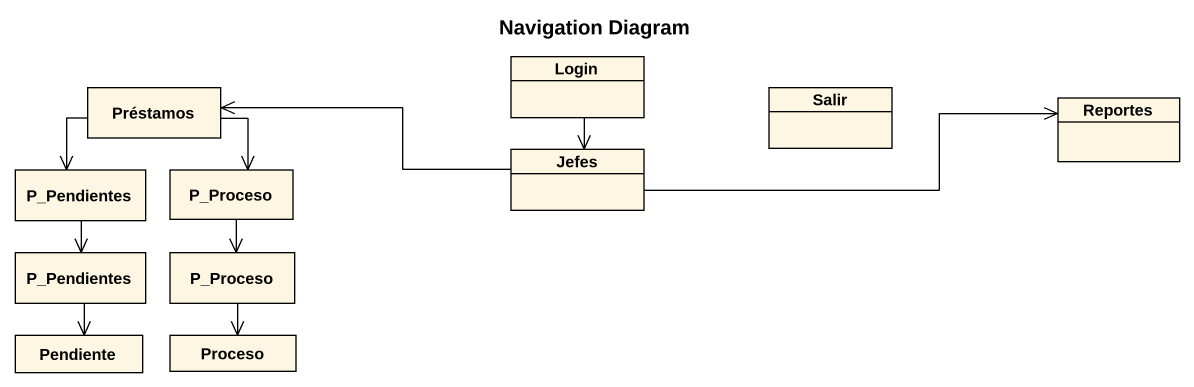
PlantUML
@startuml
title Navigation Diagram
hide circle
hide empty members
class Login
class Préstamos
class Salir
class Reportes
class P_Pendientes
class P_Proceso
class Jefes
class "P_Pendientes" as P_Pendientes_2
class "P_Proceso" as P_Proceso_2
class Pendiente
class Proceso
Login --> Jefes
Préstamos --> P_Pendientes
Préstamos --> P_Proceso
P_Pendientes --> P_Pendientes_2
P_Proceso --> P_Proceso_2
Jefes -left-> Préstamos
Jefes -right-> Reportes
P_Pendientes_2 --> Pendiente
P_Proceso_2 --> Proceso
@enduml
